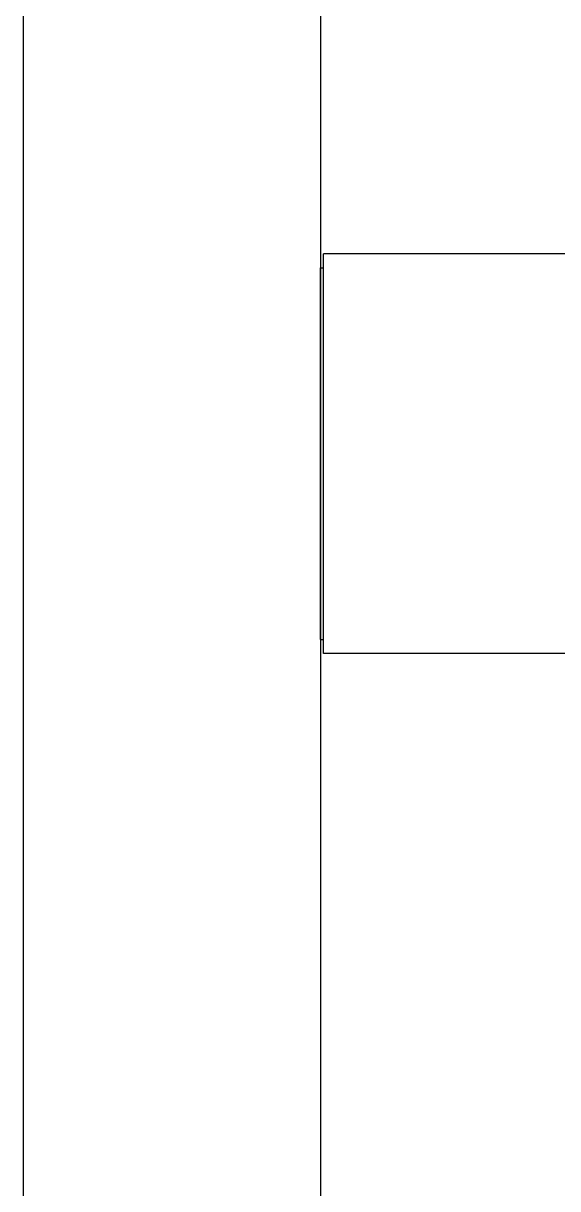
# Model space of a CAD drawing. Header units: millimetres. Extents: x 732 to 1037, y 127 to 299.
# Drawn here: x 739.3026 to 739.3565, y 283.0433 to 283.161 of the extents above; entities that cross this region are included whole.
import ezdxf

# ---------------------------------------------------------------- set-up
doc = ezdxf.new("R2010")
doc.units = ezdxf.units.MM
doc.layers.add('I-ARQ', color=8, linetype='Continuous')

msp = doc.modelspace()

# ---------------------------------------------------------------- linework, layer by layer
at = {"layer": 'I-ARQ'}
for p, q in [((739.30258, 283.82753), (739.30258, 282.61753)), ((739.33258, 283.82753), (739.33258, 282.61753))]:
    msp.add_line(p, q, dxfattribs=at)
for points in [[(739.3329, 283.13525), (739.3329, 283.13525), (739.3329, 283.13772), (739.3329, 283.13772)], [(739.36661, 283.13772), (739.36661, 283.13772), (739.3329, 283.13772), (739.3329, 283.13772)], [(739.33258, 283.11753), (739.33258, 283.11753), (739.33258, 283.13632), (739.33258, 283.13632)], [(739.33258, 283.13632), (739.33258, 283.13632), (739.3329, 283.13632), (739.3329, 283.13632)], [(739.3329, 283.09734), (739.3329, 283.09734), (739.3329, 283.13525), (739.3329, 283.13525)], [(739.33258, 283.13327), (739.33258, 283.13327), (739.33258, 283.12501), (739.33258, 283.12501)], [(739.33258, 283.09875), (739.33258, 283.09875), (739.33258, 283.11753), (739.33258, 283.11753)], [(739.33258, 283.09875), (739.33258, 283.09875), (739.3329, 283.09875), (739.3329, 283.09875)], [(739.36661, 283.09734), (739.36661, 283.09734), (739.3329, 283.09734), (739.3329, 283.09734)]]:
    msp.add_open_spline(points, degree=3, dxfattribs=at)
msp.add_open_spline([(739.33258, 283.11005), (739.33258, 283.11005), (739.33258, 283.11005), (739.33258, 283.11005), (739.33258, 283.11005), (739.33258, 283.11005), (739.33258, 283.11005), (739.33258, 283.11005), (739.33258, 283.11005), (739.33258, 283.11005), (739.33258, 283.11005), (739.33258, 283.11005), (739.33258, 283.11005), (739.33258, 283.11005), (739.33258, 283.11005), (739.33258, 283.11005), (739.33258, 283.11005), (739.33258, 283.11005), (739.33258, 283.11005), (739.33258, 283.11005), (739.33258, 283.11005), (739.33258, 283.11005), (739.33258, 283.11005), (739.33258, 283.11005), (739.33258, 283.11005), (739.33258, 283.11005), (739.33258, 283.11005), (739.33258, 283.11005), (739.33258, 283.11005), (739.33258, 283.11005), (739.33258, 283.11005), (739.33258, 283.11005), (739.33258, 283.11005), (739.33258, 283.11005), (739.33258, 283.11005), (739.33258, 283.11005)], degree=3, knots=[0, 0, 0, 0, 0.111111, 0.111111, 0.111111, 0.111111, 0.222222, 0.222222, 0.222222, 0.222222, 0.333333, 0.333333, 0.333333, 0.333333, 0.444444, 0.444444, 0.444444, 0.444444, 0.555556, 0.555556, 0.555556, 0.555556, 0.666667, 0.666667, 0.666667, 0.666667, 0.777778, 0.777778, 0.777778, 0.777778, 0.888889, 0.888889, 0.888889, 0.888889, 1, 1, 1, 1], dxfattribs=at)

doc.saveas('drawing.dxf')
